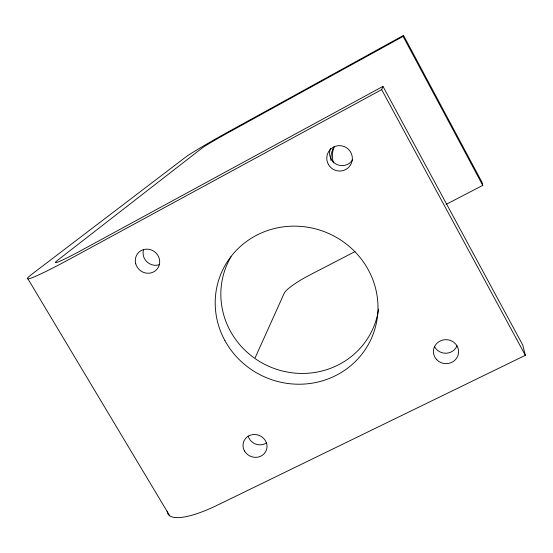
<?xml version="1.0" encoding="UTF-8"?>
<svg xmlns="http://www.w3.org/2000/svg" width="553" height="553" viewBox="0 0 553 553"><rect width="100%" height="100%" fill="white"/><g stroke="black" fill="none" stroke-linecap="round" stroke-linejoin="round"><path stroke-width="0.83" d="M446.084 204.389L482.755 185.386L481.946 182.165L403.51 35.413L231.106 130.308A44.904 1.597 -29.2 0 0 185.753 157.052L31.68 274.385A74.676 4.244 -29.7 0 0 71.461 258.168L381.667 89.634L382.98 86.372L522.779 345.065L525.35 355.33L217.502 505.117A72.491 19.763 -31.9 0 1 167.227 511.166M382.98 86.372L80.842 250.654A42.664 2.419 -29.7 0 1 57.602 260.276L202.039 148.093A25.68 0.912 -29.2 0 1 228.106 132.706L403.109 36.401L403.51 35.413M255.168 357.701L284.277 293.125A25.217 4.348 -29.5 0 1 308.553 275.664L355.157 251.511M28.009 278.989L169.695 515.762M381.667 89.634L525.35 355.33M403.109 36.401L482.755 185.386M333.438 162.872A23.537 23.281 19.1 0 1 334.316 146.51M330.95 160.474A23.897 23.627 19.4 0 1 333.922 147.091M159.561 264.604A12.111 11.523 39.4 0 1 147.188 262.101A12.111 11.523 39.4 0 1 143.414 250.101M352.627 159.789A12.47 12.332 25.8 0 1 336.259 164.172A12.47 12.332 25.8 0 1 330.604 148.211M456.992 345.832A12.256 11.682 4.4 0 1 446.285 353.222A12.256 11.682 4.4 0 1 434.727 346.931M266.539 442.925A11.8 11.032 21.9 0 1 248.186 436.034M378.591 309.058A79.694 76.611 22.4 0 1 274.765 368.685A79.694 76.611 22.4 0 1 231.03 256.716M135.755 263.829A12.436 11.807 39.2 0 0 156.195 270.071A12.436 11.807 39.2 0 0 150.547 249.679A12.436 11.807 39.2 0 0 135.755 263.829M328.337 164.317A12.816 12.664 25.8 0 0 350.484 165.05A12.816 12.664 25.8 0 0 339.867 145.66A12.816 12.664 25.8 0 0 328.337 164.317M436.746 359.699A12.588 11.979 4.7 0 0 458.022 355.323A12.588 11.979 4.7 0 0 443.257 339.936A12.588 11.979 4.7 0 0 436.746 359.699M244.564 451.061A12.111 11.295 21.9 0 0 265.357 452.202A12.111 11.295 21.9 0 0 255.127 434.54A12.111 11.295 21.9 0 0 244.564 451.061M224.953 340.655A81.858 78.547 22.4 0 0 365.865 348.611A81.858 78.547 22.4 0 0 298.952 226.274A81.858 78.547 22.4 0 0 224.953 340.655"/></g></svg>
